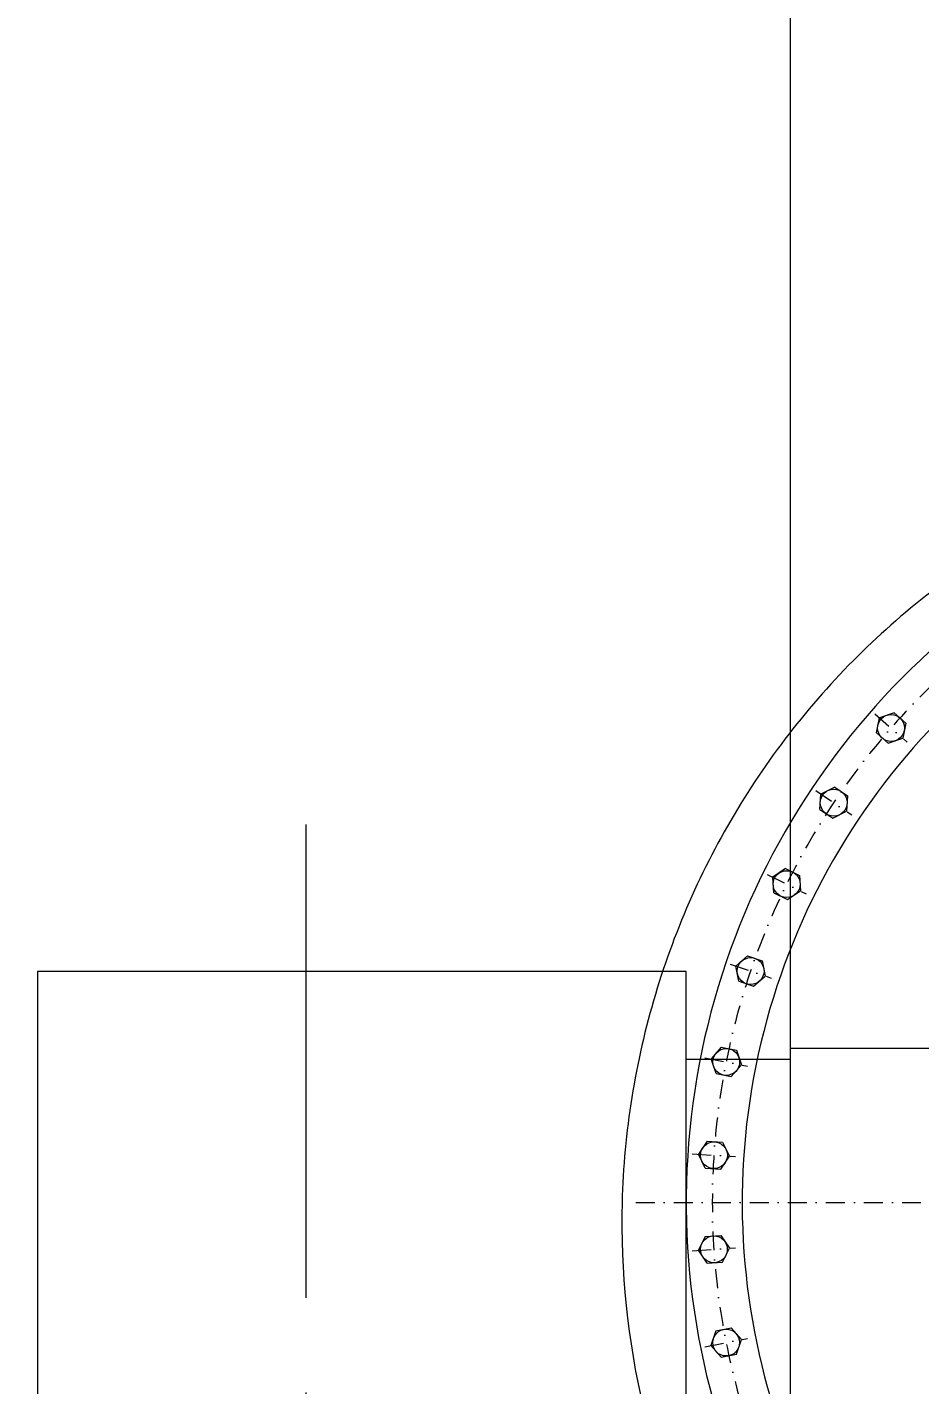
# Model space of a CAD drawing. Header units: inches. Extents: x 0 to 26418, y 0 to 20128.
# Drawn here: x 4396 to 4994, y 4405 to 5316 of the extents above; entities that cross this region are included whole.
import ezdxf

# ---------------------------------------------------------------- set-up
doc = ezdxf.new("R2010")
doc.units = ezdxf.units.IN
doc.header["$MEASUREMENT"] = 0
doc.linetypes.add('CENTER', pattern=[50.8, 31.75, -6.35, 6.35, -6.35])
doc.linetypes.add('DASHDOT', pattern=[25.4, 12.7, -6.35, 0, -6.35])
doc.layers.add('CAXA1', color=5, linetype='CENTER', lineweight=5)
doc.layers.add('EB0_1', color=7, linetype='Continuous', lineweight=5)
doc.styles.add('Roman', font='arial.ttf')

msp = doc.modelspace()

# ---------------------------------------------------------------- linework, layer by layer
at = {"color": 7, "lineweight": 5}
for p, q in [((4907.58, 3922.53), (4907.58, 5527.53)), ((4976.92, 4855.94), (4967.08, 4852.6)), ((4976.92, 4855.94), (4984.74, 4849.08)), ((4965.05, 4842.4), (4967.08, 4852.6)), ((4984.74, 4849.08), (4982.71, 4838.89)), ((4984.74, 4849.08), (4984.74, 4849.08)), ((4965.05, 4842.4), (4972.87, 4835.55)), ((4972.87, 4835.55), (4982.71, 4838.89)), ((4927.14, 4791.08), (4927.82, 4801.45)), ((4937.14, 4806.05), (4927.82, 4801.45)), ((4937.14, 4806.05), (4945.78, 4800.28)), ((4945.78, 4800.28), (4945.1, 4789.91)), ((4945.78, 4800.28), (4945.78, 4800.28)), ((4927.14, 4791.08), (4935.78, 4785.31)), ((4935.78, 4785.31), (4945.1, 4789.91)), ((4904.21, 4751.4), (4895.57, 4745.63)), ((4896.25, 4735.26), (4895.57, 4745.63)), ((4904.21, 4751.4), (4913.54, 4746.8)), ((4913.54, 4746.8), (4914.21, 4736.43)), ((4913.54, 4746.8), (4913.54, 4746.8)), ((4905.57, 4730.66), (4914.21, 4736.43)), ((4896.25, 4735.26), (4905.57, 4730.66)), ((4878.7, 4692.92), (4870.89, 4686.07)), ((4878.7, 4692.92), (4888.54, 4689.58)), ((4837.58, 4682.53), (4402.58, 4682.53)), ((4402.58, 4682.53), (4402.58, 4287.53)), ((4837.58, 4287.53), (4837.58, 4682.53)), ((4872.92, 4675.88), (4870.89, 4686.07)), ((4888.54, 4689.58), (4890.57, 4679.39)), ((4888.54, 4689.58), (4888.54, 4689.58)), ((4872.92, 4675.88), (4882.76, 4672.53)), ((4882.76, 4672.53), (4890.57, 4679.39)), ((4861.04, 4631.61), (4854.19, 4623.8)), ((4861.04, 4631.61), (4871.23, 4629.58)), ((4871.23, 4629.58), (4874.57, 4619.74)), ((4871.23, 4629.58), (4871.23, 4629.58)), ((5767.58, 4630.81), (4907.58, 4630.81)), ((4907.58, 4623.43), (4837.58, 4623.43)), ((4857.53, 4613.96), (4854.19, 4623.8)), ((4867.72, 4611.93), (4874.57, 4619.74)), ((4857.53, 4613.96), (4867.72, 4611.93)), ((4851.53, 4568.52), (4845.76, 4559.88)), ((4851.53, 4568.52), (4861.9, 4567.84)), ((4861.9, 4567.84), (4866.5, 4558.52)), ((4861.9, 4567.84), (4861.9, 4567.84)), ((4850.35, 4550.56), (4845.76, 4559.88)), ((4860.72, 4549.88), (4866.5, 4558.52)), ((4850.35, 4550.56), (4860.72, 4549.88)), ((4850.34, 4504.73), (4845.74, 4495.4)), ((4850.34, 4504.73), (4860.71, 4505.4)), ((4860.71, 4505.4), (4866.48, 4496.76)), ((4860.71, 4505.4), (4860.71, 4505.4)), ((4851.52, 4486.76), (4845.74, 4495.4)), ((4861.89, 4487.44), (4866.48, 4496.76)), ((4851.52, 4486.76), (4861.89, 4487.44)), ((4857.49, 4441.32), (4854.14, 4431.48)), ((4857.49, 4441.32), (4867.68, 4443.35)), ((4867.68, 4443.35), (4874.53, 4435.54)), ((4867.68, 4443.35), (4867.68, 4443.35)), ((4871.19, 4425.7), (4874.53, 4435.54)), ((4861, 4423.67), (4854.14, 4431.48)), ((4861, 4423.67), (4871.19, 4425.7))]:
    msp.add_line(p, q, dxfattribs=at)
at = {"color": 7, "linetype": 'DASHDOT', "lineweight": 5}
for p, q in [((4963.97, 4855.33), (4985.81, 4836.17)), ((4924.38, 4803.76), (4948.54, 4787.61)), ((4891.86, 4747.46), (4917.92, 4734.61)), ((4866.96, 4687.4), (4894.48, 4678.06)), ((4850.12, 4624.6), (4878.62, 4618.94)), ((4841.62, 4560.15), (4870.62, 4558.25)), ((4803.74, 4527.53), (5919.1, 4527.53)), ((4841.61, 4495.13), (4870.6, 4497.03)), ((4850.08, 4430.67), (4878.58, 4436.34))]:
    msp.add_line(p, q, dxfattribs=at)
at = {"color": 7, "lineweight": 5}
for centre in [(4974.9, 4845.74), (4936.46, 4795.68), (4904.89, 4741.03), (4880.73, 4682.73), (4864.38, 4621.77), (4856.13, 4559.2), (4856.11, 4496.08), (4864.34, 4433.51)]:
    msp.add_circle(centre, 9, dxfattribs=at)
for radius, start, end in [(500, 41.17406, 233.37069), (462.5, 45.30913, 230.2216)]:
    msp.add_arc((5337.58, 4527.53), radius, start, end, dxfattribs=at)
at = {"color": 7, "linetype": 'DASHDOT', "lineweight": 5}
msp.add_arc((5337.58, 4527.53), 482.5, 43.01789, 231.97707, dxfattribs=at)
at = {"layer": 'CAXA1', "linetype": 'CENTER', "lineweight": 5, "ltscale": 10}
msp.add_line((4582.58, 4780.94), (4582.58, 3935.67), dxfattribs=at)
at = {"layer": 'EB0_1', "color": 7, "linetype": 'Continuous', "lineweight": 5}
msp.add_open_spline([(5609.61, 4959.85), (5604.23, 4963.48), (5560.13, 4991.94), (5470.47, 5030.07), (5336.13, 5054.17), (5200.44, 5038.31), (5070.79, 4989.39), (4957.56, 4907.28), (4868.73, 4798.02), (4810.88, 4668.5), (4788.35, 4528.71), (4803.55, 4385.75), (4854.08, 4249.8), (4940.34, 4131.19), (5054.43, 4038.54), (5189.56, 3977.68), (5337.76, 3954.26), (5487.16, 3969.95), (5628.38, 4024.21), (5751.55, 4113.79), (5847.55, 4232.36), (5910.2, 4373.37), (5926.84, 4475.47), (5928.8, 4527.53)], degree=3, knots=[0, 0, 0, 0, 419.103597, 3392.993797, 6215.374501, 9149.023429, 12103.336718, 15079.872295, 18078.642412, 21099.669241, 24142.918885, 27118.476963, 30293.753219, 33403.695751, 36481.230101, 39689.581865, 42866.24052, 46065.156843, 49286.297238, 52529.673011, 55795.306769, 59028.987474, 62395.027504, 62395.027504, 62395.027504, 62395.027504], dxfattribs=at)

# ---------------------------------------------------------------- texts
at = {"color": 7, "lineweight": 5, "insert": (2713.53, 5797.21), "char_height": 150, "attachment_point": 1, "style": 'Roman'}
msp.add_mtext('BLOWER OUTLET\\PADJUSTABLE EVERY \\P15%%D RADIALLY', dxfattribs=at)

doc.saveas('drawing.dxf')
